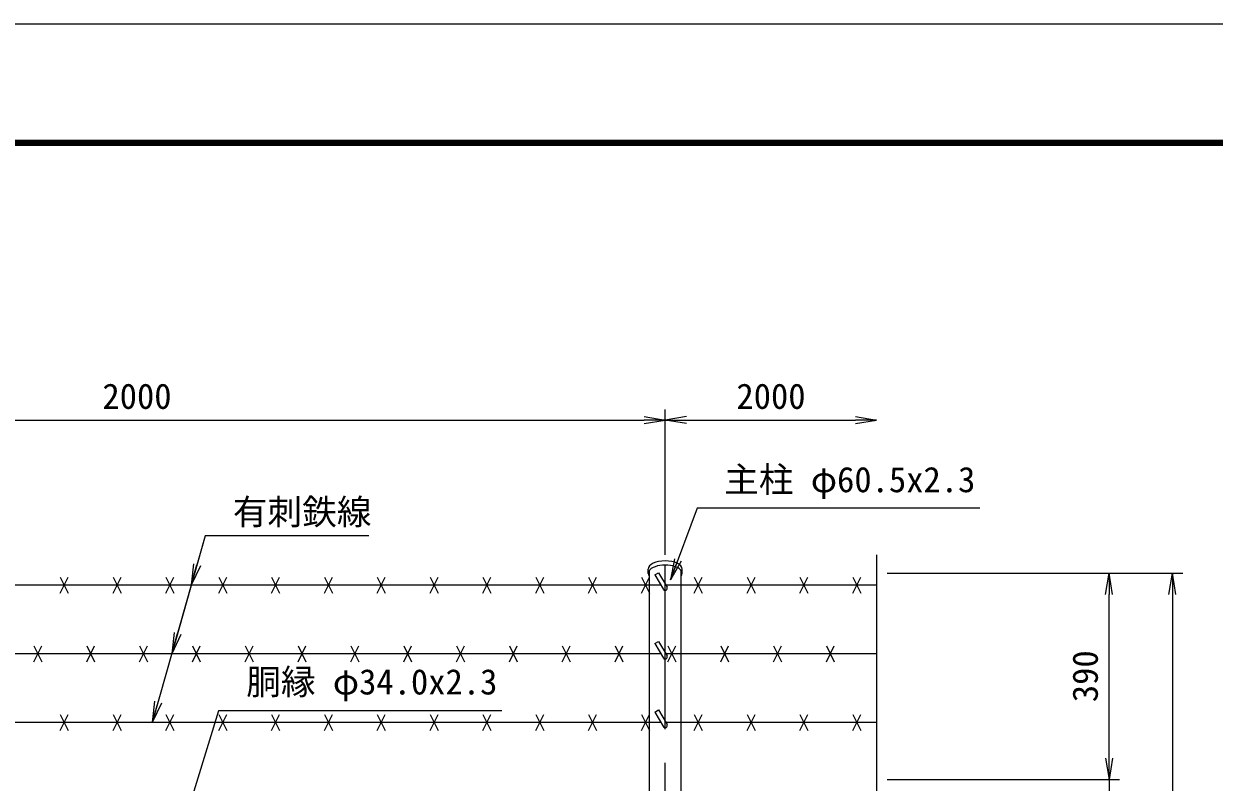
# Model space of a CAD drawing. Units: millimetres, scale not verified. Extents: x -4200 to 4200, y -2970 to 2970.
# Drawn here: x -2599 to -346, y 1535 to 2970 of the extents above; entities that cross this region are included whole.
import ezdxf
from ezdxf.enums import TextEntityAlignment as Align

# ---------------------------------------------------------------- set-up
doc = ezdxf.new("R2010")
doc.units = ezdxf.units.MM
doc.header["$LTSCALE"] = 10
doc.linetypes.add('USER1', pattern=[50.8, 31.75, -6.35, 6.35, -6.35])
for name, color, linetype, lineweight in [('0-0_D-STR1', 1, 'Continuous', 25), ('0-1_D-STR3', 3, 'Continuous', 13), ('0-2_D-BMK', 2, 'USER1', 13), ('0-3_D-STR-DIM', 7, 'Continuous', 13), ('0-9_D-STR-TXT', 7, 'Continuous', 13), ('0-C_D-TTL', 7, 'Continuous', 25)]:
    doc.layers.add(name, color=color, linetype=linetype, lineweight=lineweight)
doc.layers.add('0-4_0', color=7, linetype='Continuous')
doc.styles.add('ＭＳ ゴシック', font='')
doc.styles.get('ＭＳ ゴシック').set_extended_font_data('MS Gothic')

# ---------------------------------------------------------------- blocks, each defined once
blk = doc.blocks.new('_Open')
at = {"layer": '0-4_0'}
blk.add_line((-10, 1.667), (0, 0), dxfattribs=at)
blk.add_lwpolyline([(-10, -1.667), (0, 0), (-10, 0)], dxfattribs=at)

msp = doc.modelspace()

# ---------------------------------------------------------------- linework, layer by layer
at = {"layer": '0-0_D-STR1'}
for p, q in [((-1416.75, 1929.94), (-1416.75, 1937.9)), ((-1352.55, 1929.94), (-1352.55, 1937.9)), ((-1414.9, 1935.25), (-1414.9, 1460.23)), ((-1354.4, 1460.23), (-1354.4, 1935.25))]:
    msp.add_line(p, q, dxfattribs=at)
for centre, start_param, end_param in [((-1384.65, 1929.94), 2.8004339, 6.6243441), ((-1384.65, 1937.9), 3.1415927, 6.2831853)]:
    msp.add_ellipse(centre, major_axis=(-32.1, 0), ratio=0.494803, start_param=start_param, end_param=end_param, dxfattribs=at)
at = {"layer": '0-1_D-STR3'}
for p, q in [((-2529.65, 1892.76), (-2514.65, 1922.76)), ((-2529.65, 1922.76), (-2514.65, 1892.76)), ((-2429.65, 1892.76), (-2414.65, 1922.76)), ((-2429.65, 1922.76), (-2414.65, 1892.76)), ((-2329.65, 1892.76), (-2314.65, 1922.76)), ((-2329.65, 1922.76), (-2314.65, 1892.76)), ((-2229.65, 1892.76), (-2214.65, 1922.76)), ((-2229.65, 1922.76), (-2214.65, 1892.76)), ((-2129.65, 1892.76), (-2114.65, 1922.76)), ((-2129.65, 1922.76), (-2114.65, 1892.76)), ((-2029.65, 1892.76), (-2014.65, 1922.76)), ((-2029.65, 1922.76), (-2014.65, 1892.76)), ((-1929.65, 1892.76), (-1914.65, 1922.76)), ((-1929.65, 1922.76), (-1914.65, 1892.76)), ((-1829.65, 1892.76), (-1814.65, 1922.76)), ((-1829.65, 1922.76), (-1814.65, 1892.76)), ((-1729.65, 1892.76), (-1714.65, 1922.76)), ((-1729.65, 1922.76), (-1714.65, 1892.76)), ((-1629.65, 1892.76), (-1614.65, 1922.76)), ((-1629.65, 1922.76), (-1614.65, 1892.76)), ((-1529.65, 1892.76), (-1514.65, 1922.76)), ((-1529.65, 1922.76), (-1514.65, 1892.76)), ((-1429.65, 1892.76), (-1414.65, 1922.76)), ((-1429.65, 1922.76), (-1414.65, 1892.76)), ((-1404.05, 1927.35), (-1397.12, 1931.35)), ((-1404.05, 1927.35), (-1388.12, 1899.76)), ((-1397.12, 1931.35), (-1381.19, 1903.76)), ((-1329.65, 1892.76), (-1314.65, 1922.76)), ((-1329.65, 1922.76), (-1314.65, 1892.76)), ((-1229.65, 1892.76), (-1214.65, 1922.76)), ((-1229.65, 1922.76), (-1214.65, 1892.76)), ((-1129.65, 1892.76), (-1114.65, 1922.76)), ((-1129.65, 1922.76), (-1114.65, 1892.76)), ((-1029.65, 1892.76), (-1014.65, 1922.76)), ((-1029.65, 1922.76), (-1014.65, 1892.76)), ((-1392.74, 1907.76), (-3383.5, 1907.76)), ((-984.65, 1907.76), (-1383.5, 1907.76)), ((-2579.65, 1762.86), (-2564.65, 1792.86)), ((-2579.65, 1792.86), (-2564.65, 1762.86)), ((-2479.65, 1762.86), (-2464.65, 1792.86)), ((-2479.65, 1792.86), (-2464.65, 1762.86)), ((-2379.65, 1762.86), (-2364.65, 1792.86)), ((-2379.65, 1792.86), (-2364.65, 1762.86)), ((-2279.65, 1762.86), (-2264.65, 1792.86)), ((-2279.65, 1792.86), (-2264.65, 1762.86)), ((-2179.65, 1762.86), (-2164.65, 1792.86)), ((-2179.65, 1792.86), (-2164.65, 1762.86)), ((-2079.65, 1762.86), (-2064.65, 1792.86)), ((-2079.65, 1792.86), (-2064.65, 1762.86)), ((-1979.65, 1762.86), (-1964.65, 1792.86)), ((-1979.65, 1792.86), (-1964.65, 1762.86)), ((-1879.65, 1762.86), (-1864.65, 1792.86)), ((-1879.65, 1792.86), (-1864.65, 1762.86)), ((-1779.65, 1762.86), (-1764.65, 1792.86)), ((-1779.65, 1792.86), (-1764.65, 1762.86)), ((-1679.65, 1762.86), (-1664.65, 1792.86)), ((-1679.65, 1792.86), (-1664.65, 1762.86)), ((-1579.65, 1762.86), (-1564.65, 1792.86)), ((-1579.65, 1792.86), (-1564.65, 1762.86)), ((-1479.65, 1762.86), (-1464.65, 1792.86)), ((-1479.65, 1792.86), (-1464.65, 1762.86)), ((-1404.05, 1797.45), (-1397.12, 1801.45)), ((-1404.05, 1797.45), (-1388.12, 1769.86)), ((-1397.12, 1801.45), (-1381.19, 1773.86)), ((-1379.65, 1762.86), (-1364.65, 1792.86)), ((-1379.65, 1792.86), (-1364.65, 1762.86)), ((-1279.65, 1762.86), (-1264.65, 1792.86)), ((-1279.65, 1792.86), (-1264.65, 1762.86)), ((-1179.65, 1762.86), (-1164.65, 1792.86)), ((-1179.65, 1792.86), (-1164.65, 1762.86)), ((-1079.65, 1762.86), (-1064.65, 1792.86)), ((-1079.65, 1792.86), (-1064.65, 1762.86)), ((-1392.74, 1777.86), (-3383.5, 1777.86)), ((-984.65, 1777.86), (-1383.5, 1777.86)), ((-1404.05, 1667.54), (-1397.12, 1671.54)), ((-1404.05, 1667.54), (-1388.12, 1639.95)), ((-1397.12, 1671.54), (-1381.19, 1643.95)), ((-1392.74, 1647.95), (-3383.5, 1647.95)), ((-2529.65, 1632.95), (-2514.65, 1662.95)), ((-2529.65, 1662.95), (-2514.65, 1632.95)), ((-2429.65, 1632.95), (-2414.65, 1662.95)), ((-2429.65, 1662.95), (-2414.65, 1632.95)), ((-2329.65, 1632.95), (-2314.65, 1662.95)), ((-2329.65, 1662.95), (-2314.65, 1632.95)), ((-2229.65, 1632.95), (-2214.65, 1662.95)), ((-2229.65, 1662.95), (-2214.65, 1632.95)), ((-2129.65, 1632.95), (-2114.65, 1662.95)), ((-2129.65, 1662.95), (-2114.65, 1632.95)), ((-2029.65, 1632.95), (-2014.65, 1662.95)), ((-2029.65, 1662.95), (-2014.65, 1632.95)), ((-1929.65, 1632.95), (-1914.65, 1662.95)), ((-1929.65, 1662.95), (-1914.65, 1632.95)), ((-1829.65, 1632.95), (-1814.65, 1662.95)), ((-1829.65, 1662.95), (-1814.65, 1632.95)), ((-1729.65, 1632.95), (-1714.65, 1662.95)), ((-1729.65, 1662.95), (-1714.65, 1632.95)), ((-1629.65, 1632.95), (-1614.65, 1662.95)), ((-1629.65, 1662.95), (-1614.65, 1632.95)), ((-1529.65, 1632.95), (-1514.65, 1662.95)), ((-1529.65, 1662.95), (-1514.65, 1632.95)), ((-1429.65, 1632.95), (-1414.65, 1662.95)), ((-1429.65, 1662.95), (-1414.65, 1632.95)), ((-984.65, 1647.95), (-1383.5, 1647.95)), ((-1329.65, 1632.95), (-1314.65, 1662.95)), ((-1329.65, 1662.95), (-1314.65, 1632.95)), ((-1229.65, 1632.95), (-1214.65, 1662.95)), ((-1229.65, 1662.95), (-1214.65, 1632.95)), ((-1129.65, 1632.95), (-1114.65, 1662.95)), ((-1129.65, 1662.95), (-1114.65, 1632.95)), ((-1029.65, 1632.95), (-1014.65, 1662.95)), ((-1029.65, 1662.95), (-1014.65, 1632.95))]:
    msp.add_line(p, q, dxfattribs=at)
for centre in [(-1384.65, 1901.76), (-1384.65, 1771.86), (-1384.65, 1641.95)]:
    msp.add_arc(centre, 4, 210, 30, dxfattribs=at)
at = {"layer": '0-2_D-BMK'}
msp.add_line((-1384.65, -904.77), (-1384.65, 1945.23), dxfattribs=at)
at = {"layer": '0-3_D-STR-DIM'}
for p, q in [((-1384.65, 1965.23), (-1384.65, 2240.23)), ((-1384.65, 1965.23), (-1384.65, 2240.23)), ((-3344.65, 2220.23), (-1424.65, 2220.23)), ((-1344.65, 2220.23), (-1024.65, 2220.23)), ((-984.65, 1965.23), (-984.65, 500.88)), ((-964.65, 1930.23), (-404.65, 1930.23)), ((-964.65, 1930.23), (-524.65, 1930.23)), ((-544.65, 1580.23), (-544.65, 1890.23)), ((-424.65, 1890.23), (-424.65, -499.77)), ((-544.65, 1580.23), (-544.65, 1620.23)), ((-964.65, 1540.23), (-524.65, 1540.23)), ((-964.65, 1540.23), (-524.65, 1540.23)), ((-544.65, 1540.23), (-544.65, 1460.23))]:
    msp.add_line(p, q, dxfattribs=at)
at = {"layer": '0-9_D-STR-TXT'}
for q in [(-2318.13, 1779.78), (-2281.28, 1909.69)]:
    msp.add_line((-2255.41, 2000.9), q, dxfattribs=at)
for points in [[(-789.26, 2053.23), (-1323.94, 2053.23), (-1373.97, 1919.67)], [(-1945.86, 2000.9), (-2255.41, 2000.9), (-2354.98, 1649.88)], [(-1694.18, 1670.2), (-2230.13, 1670.2), (-2294.06, 1462.14)]]:
    msp.add_lwpolyline(points, dxfattribs=at)
at = {"layer": '0-C_D-TTL', "color": 2}
msp.add_lwpolyline([(-4199.68, 2970.23), (4200.32, 2970.23), (4200.32, -2969.77), (-4199.68, -2969.77)], close=True, dxfattribs=at)
at = {"layer": '0-C_D-TTL'}
for points in [[(-3929.68, 2750.23), (3930.32, 2750.23), (3930.32, -2749.77), (-3929.68, -2749.77)], [(-3927.18, 2747.73), (3927.82, 2747.73), (3927.82, -2747.27), (-3927.18, -2747.27)], [(-3924.68, 2745.23), (3925.32, 2745.23), (3925.32, -2744.77), (-3924.68, -2744.77)], [(-3922.18, 2742.73), (3922.82, 2742.73), (3922.82, -2742.27), (-3922.18, -2742.27)], [(-3919.68, 2740.23), (3920.32, 2740.23), (3920.32, -2739.77), (-3919.68, -2739.77)]]:
    msp.add_lwpolyline(points, close=True, dxfattribs=at)

# ---------------------------------------------------------------- block references
at = {"layer": '0-3_D-STR-DIM', "xscale": 4, "yscale": 4}
for p in [(-1384.65, 2220.23), (-984.65, 2220.23)]:
    msp.add_blockref('_Open', p, dxfattribs=at)
for p, rotation in [((-1384.65, 2220.23), 180), ((-544.65, 1930.23), 90), ((-424.65, 1930.23), 90), ((-544.65, 1540.23), 270), ((-544.65, 1540.23), 270)]:
    msp.add_blockref('_Open', p, dxfattribs=dict(at, rotation=rotation))
at = {"layer": '0-9_D-STR-TXT', "xscale": 4, "yscale": 4}
for p, rotation in [((-2281.83, 1907.76), 254.16392), ((-1374.67, 1917.8), 249.46512), ((-2318.68, 1777.86), 254.16392), ((-2355.53, 1647.95), 254.16392)]:
    msp.add_blockref('_Open', p, dxfattribs=dict(at, rotation=rotation))

# ---------------------------------------------------------------- texts
at = {"layer": '0-3_D-STR-DIM', "style": 'ＭＳ ゴシック'}
for p in [(-2449.9, 2226.97), (-1249.9, 2226.97)]:
    msp.add_text('2000', height=48.09, dxfattribs=at).set_placement(p, align=Align.BOTTOM_LEFT)
msp.add_text('390', height=48.09, rotation=90, dxfattribs=at).set_placement((-551.4, 1686.35), align=Align.BOTTOM_LEFT)
at = {"layer": '0-9_D-STR-TXT', "style": 'ＭＳ ゴシック'}
for s, p in [('主柱 φ60.5x2.3', (-1273.02, 2069.24)), ('有刺鉄線', (-2202.96, 2008.07)), ('胴縁 φ34.0x2.3', (-2177.68, 1686.47))]:
    msp.add_text(s, height=48.09, dxfattribs=at).set_placement(p, align=Align.BOTTOM_LEFT)

doc.saveas('drawing.dxf')
